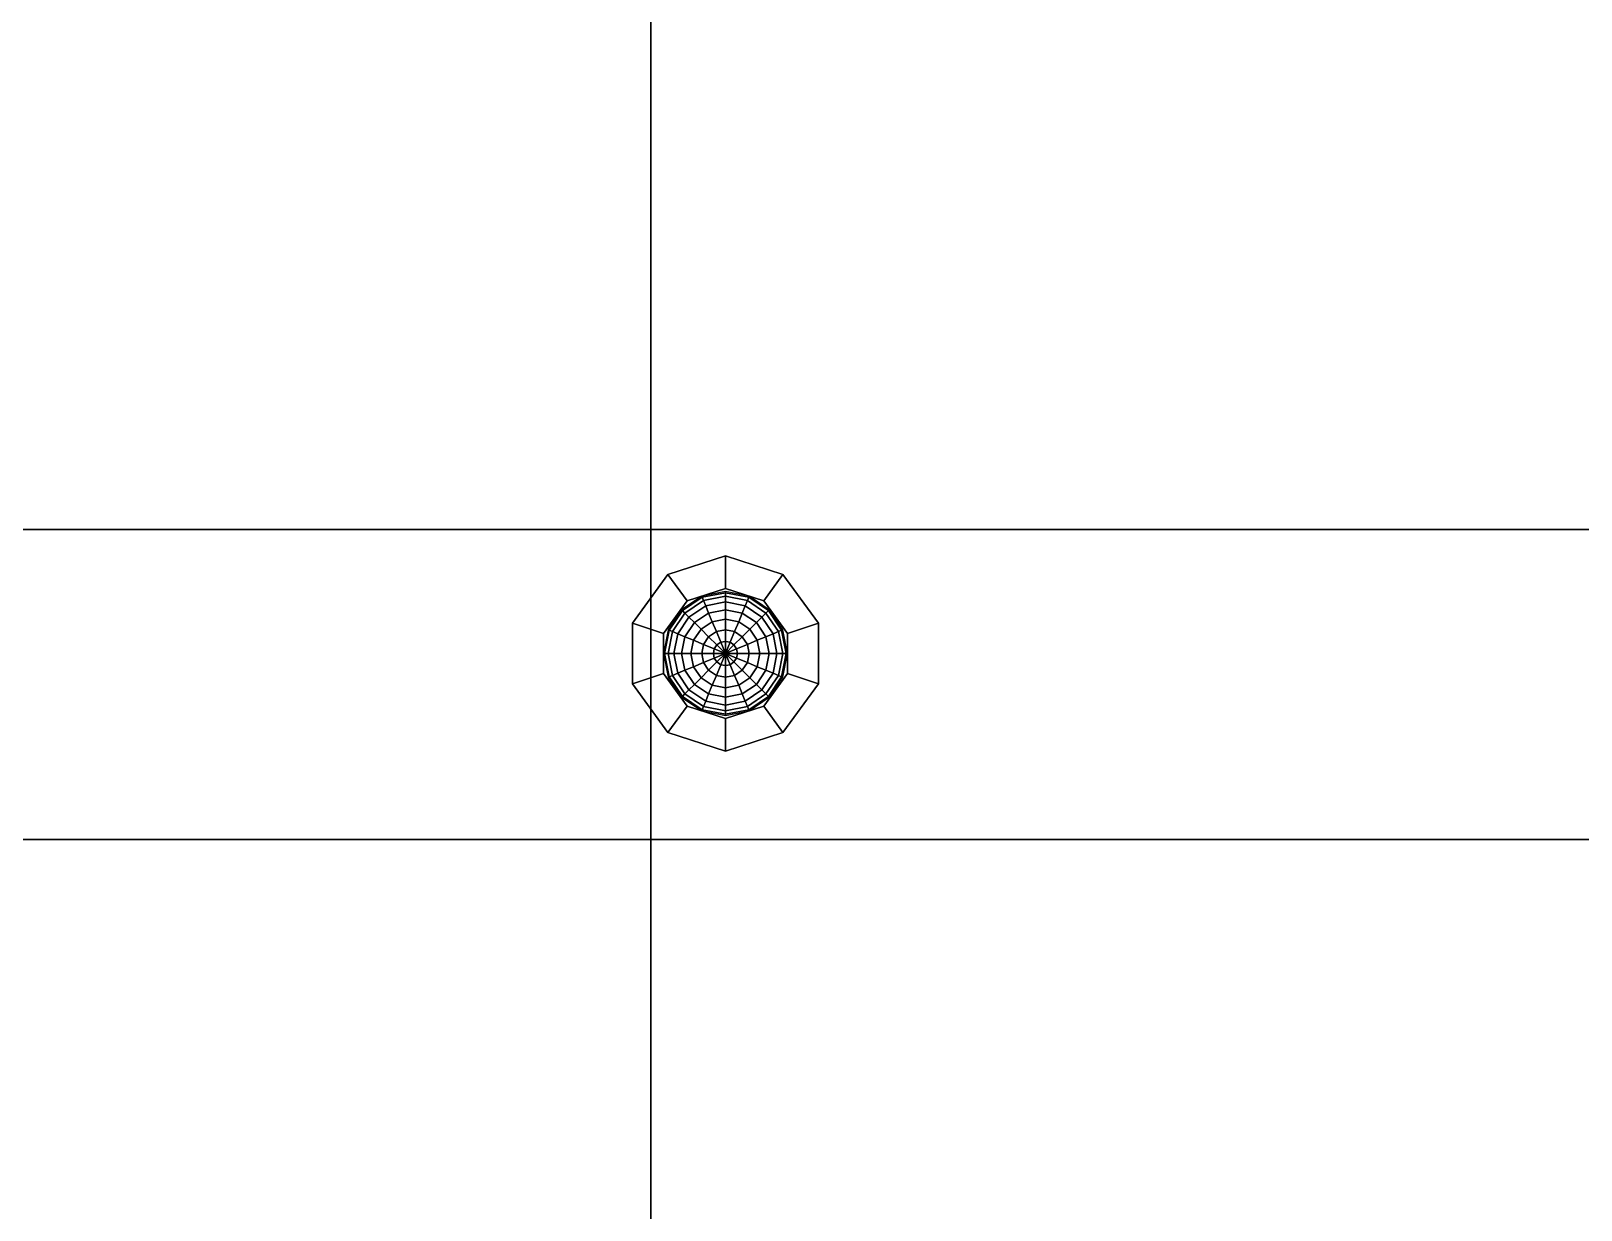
# Model space of a CAD drawing. Header units: millimetres. Extents: x -11 to 11, y -5.8 to 5.8.
# Drawn here: x -5.725 to -4.475, y -4.811 to -3.86 of the extents above; entities that cross this region are included whole.
import ezdxf

# ---------------------------------------------------------------- set-up
doc = ezdxf.new("R2010")
doc.units = ezdxf.units.MM
for name, color, linetype in [('copertura', 8, 'Continuous'), ('cromato', 251, 'Continuous'), ('lampada', 7, 'Continuous'), ('pavimento_balcone', 254, 'Continuous'), ('pavimento_pt', 7, 'Continuous'), ('rolf', 254, 'Continuous')]:
    doc.layers.add(name, color=color, linetype=linetype)

msp = doc.modelspace()

# ---------------------------------------------------------------- linework, layer by layer
at = {"layer": 'copertura'}
for points in [[(-11, -0.0125, 6.3), (-11, -4.2625, 6.3), (0, -4.2625, 6.3), (0, -0.0125, 6.3)], [(-11, -4.2625, 6.3), (-11, -5.7625, 6.3), (3.3, -5.7625, 6.3), (3.3, -4.2625, 6.3)]]:
    msp.add_3dface(points, dxfattribs=at)
at = {"layer": 'cromato'}
for points in [[(-5.165, -4.31, 2.7), (-5.165, -4.2837, 2.7), (-5.2113, -4.2987, 2.7), (-5.1959, -4.32, 2.7)], [(-5.1959, -4.32, 2.675), (-5.2113, -4.2987, 2.675), (-5.165, -4.2837, 2.675), (-5.165, -4.31, 2.675)], [(-5.2113, -4.2987, 2.7), (-5.165, -4.2837, 2.7), (-5.165, -4.2837, 2.675), (-5.2113, -4.2987, 2.675)], [(-5.165, -4.31, 5.7), (-5.165, -4.2837, 5.7), (-5.2113, -4.2987, 5.7), (-5.1959, -4.32, 5.7)], [(-5.1959, -4.32, 5.675), (-5.2113, -4.2987, 5.675), (-5.165, -4.2837, 5.675), (-5.165, -4.31, 5.675)], [(-5.2113, -4.2987, 5.7), (-5.165, -4.2837, 5.7), (-5.165, -4.2837, 5.675), (-5.2113, -4.2987, 5.675)], [(-5.1341, -4.32, 2.7), (-5.1186, -4.2987, 2.7), (-5.165, -4.2837, 2.7), (-5.165, -4.31, 2.7)], [(-5.165, -4.31, 2.675), (-5.165, -4.2837, 2.675), (-5.1186, -4.2987, 2.675), (-5.1341, -4.32, 2.675)], [(-5.165, -4.31, 2.7), (-5.165, -4.2837, 2.7), (-5.165, -4.2837, 2.675), (-5.165, -4.31, 2.675)], [(-5.165, -4.2837, 2.7), (-5.1186, -4.2987, 2.7), (-5.1186, -4.2987, 2.675), (-5.165, -4.2837, 2.675)], [(-5.165, -4.2837, 2.7), (-5.165, -4.31, 2.7), (-5.165, -4.31, 2.675), (-5.165, -4.2837, 2.675)], [(-5.1341, -4.32, 5.7), (-5.1186, -4.2987, 5.7), (-5.165, -4.2837, 5.7), (-5.165, -4.31, 5.7)], [(-5.165, -4.31, 5.675), (-5.165, -4.2837, 5.675), (-5.1186, -4.2987, 5.675), (-5.1341, -4.32, 5.675)], [(-5.165, -4.31, 5.7), (-5.165, -4.2837, 5.7), (-5.165, -4.2837, 5.675), (-5.165, -4.31, 5.675)], [(-5.165, -4.2837, 5.7), (-5.1186, -4.2987, 5.7), (-5.1186, -4.2987, 5.675), (-5.165, -4.2837, 5.675)], [(-5.165, -4.2837, 5.7), (-5.165, -4.31, 5.7), (-5.165, -4.31, 5.675), (-5.165, -4.2837, 5.675)], [(-5.1959, -4.32, 2.7), (-5.2113, -4.2987, 2.7), (-5.24, -4.3382, 2.7), (-5.215, -4.3463, 2.7)], [(-5.215, -4.3463, 2.675), (-5.24, -4.3382, 2.675), (-5.2113, -4.2987, 2.675), (-5.1959, -4.32, 2.675)], [(-5.24, -4.3382, 2.7), (-5.2113, -4.2987, 2.7), (-5.2113, -4.2987, 2.675), (-5.24, -4.3382, 2.675)], [(-5.1959, -4.32, 5.7), (-5.2113, -4.2987, 5.7), (-5.24, -4.3382, 5.7), (-5.215, -4.3463, 5.7)], [(-5.215, -4.3463, 5.675), (-5.24, -4.3382, 5.675), (-5.2113, -4.2987, 5.675), (-5.1959, -4.32, 5.675)], [(-5.24, -4.3382, 5.7), (-5.2113, -4.2987, 5.7), (-5.2113, -4.2987, 5.675), (-5.24, -4.3382, 5.675)], [(-5.1959, -4.32, 2.7), (-5.2113, -4.2987, 2.7), (-5.2113, -4.2987, 2.675), (-5.1959, -4.32, 2.675)], [(-5.2113, -4.2987, 2.7), (-5.1959, -4.32, 2.7), (-5.1959, -4.32, 2.675), (-5.2113, -4.2987, 2.675)], [(-5.1959, -4.32, 5.7), (-5.2113, -4.2987, 5.7), (-5.2113, -4.2987, 5.675), (-5.1959, -4.32, 5.675)], [(-5.2113, -4.2987, 5.7), (-5.1959, -4.32, 5.7), (-5.1959, -4.32, 5.675), (-5.2113, -4.2987, 5.675)], [(-5.1186, -4.2987, 2.7), (-5.1341, -4.32, 2.7), (-5.1341, -4.32, 2.675), (-5.1186, -4.2987, 2.675)], [(-5.115, -4.3463, 2.7), (-5.09, -4.3382, 2.7), (-5.1186, -4.2987, 2.7), (-5.1341, -4.32, 2.7)], [(-5.1341, -4.32, 2.675), (-5.1186, -4.2987, 2.675), (-5.09, -4.3382, 2.675), (-5.115, -4.3463, 2.675)], [(-5.1341, -4.32, 2.7), (-5.1186, -4.2987, 2.7), (-5.1186, -4.2987, 2.675), (-5.1341, -4.32, 2.675)], [(-5.1186, -4.2987, 5.7), (-5.1341, -4.32, 5.7), (-5.1341, -4.32, 5.675), (-5.1186, -4.2987, 5.675)], [(-5.115, -4.3463, 5.7), (-5.09, -4.3382, 5.7), (-5.1186, -4.2987, 5.7), (-5.1341, -4.32, 5.7)], [(-5.1341, -4.32, 5.675), (-5.1186, -4.2987, 5.675), (-5.09, -4.3382, 5.675), (-5.115, -4.3463, 5.675)], [(-5.1341, -4.32, 5.7), (-5.1186, -4.2987, 5.7), (-5.1186, -4.2987, 5.675), (-5.1341, -4.32, 5.675)], [(-5.1186, -4.2987, 2.7), (-5.09, -4.3382, 2.7), (-5.09, -4.3382, 2.675), (-5.1186, -4.2987, 2.675)], [(-5.1186, -4.2987, 5.7), (-5.09, -4.3382, 5.7), (-5.09, -4.3382, 5.675), (-5.1186, -4.2987, 5.675)], [(-5.165, -4.31, 2.675), (-5.1959, -4.32, 2.675), (-5.1959, -4.32, 2.7), (-5.165, -4.31, 2.7)], [(-5.165, -4.31, 5.675), (-5.1959, -4.32, 5.675), (-5.1959, -4.32, 5.7), (-5.165, -4.31, 5.7)], [(-5.1341, -4.32, 2.675), (-5.165, -4.31, 2.675), (-5.165, -4.31, 2.7), (-5.1341, -4.32, 2.7)], [(-5.1341, -4.32, 5.675), (-5.165, -4.31, 5.675), (-5.165, -4.31, 5.7), (-5.1341, -4.32, 5.7)], [(-5.1959, -4.32, 2.675), (-5.215, -4.3463, 2.675), (-5.215, -4.3463, 2.7), (-5.1959, -4.32, 2.7)], [(-5.1959, -4.32, 5.675), (-5.215, -4.3463, 5.675), (-5.215, -4.3463, 5.7), (-5.1959, -4.32, 5.7)], [(-5.115, -4.3463, 2.675), (-5.1341, -4.32, 2.675), (-5.1341, -4.32, 2.7), (-5.115, -4.3463, 2.7)], [(-5.115, -4.3463, 5.675), (-5.1341, -4.32, 5.675), (-5.1341, -4.32, 5.7), (-5.115, -4.3463, 5.7)], [(-5.215, -4.3463, 2.7), (-5.24, -4.3382, 2.7), (-5.24, -4.3382, 2.675), (-5.215, -4.3463, 2.675)], [(-5.215, -4.3788, 2.7), (-5.24, -4.3869, 2.7), (-5.24, -4.3382, 2.7), (-5.215, -4.3463, 2.7)], [(-5.215, -4.3463, 2.675), (-5.24, -4.3382, 2.675), (-5.24, -4.3869, 2.675), (-5.215, -4.3788, 2.675)], [(-5.215, -4.3463, 2.7), (-5.24, -4.3382, 2.7), (-5.24, -4.3382, 2.675), (-5.215, -4.3463, 2.675)], [(-5.24, -4.3382, 2.7), (-5.24, -4.3869, 2.7), (-5.24, -4.3869, 2.675), (-5.24, -4.3382, 2.675)], [(-5.215, -4.3463, 5.7), (-5.24, -4.3382, 5.7), (-5.24, -4.3382, 5.675), (-5.215, -4.3463, 5.675)], [(-5.215, -4.3788, 5.7), (-5.24, -4.3869, 5.7), (-5.24, -4.3382, 5.7), (-5.215, -4.3463, 5.7)], [(-5.215, -4.3463, 5.675), (-5.24, -4.3382, 5.675), (-5.24, -4.3869, 5.675), (-5.215, -4.3788, 5.675)], [(-5.215, -4.3463, 5.7), (-5.24, -4.3382, 5.7), (-5.24, -4.3382, 5.675), (-5.215, -4.3463, 5.675)], [(-5.24, -4.3382, 5.7), (-5.24, -4.3869, 5.7), (-5.24, -4.3869, 5.675), (-5.24, -4.3382, 5.675)], [(-5.215, -4.3788, 2.675), (-5.215, -4.3463, 2.675), (-5.215, -4.3463, 2.7), (-5.215, -4.3788, 2.7)], [(-5.215, -4.3788, 5.675), (-5.215, -4.3463, 5.675), (-5.215, -4.3463, 5.7), (-5.215, -4.3788, 5.7)], [(-5.115, -4.3788, 2.7), (-5.09, -4.3869, 2.7), (-5.09, -4.3382, 2.7), (-5.115, -4.3463, 2.7)], [(-5.115, -4.3463, 2.675), (-5.09, -4.3382, 2.675), (-5.09, -4.3869, 2.675), (-5.115, -4.3788, 2.675)], [(-5.115, -4.3463, 2.7), (-5.09, -4.3382, 2.7), (-5.09, -4.3382, 2.675), (-5.115, -4.3463, 2.675)], [(-5.09, -4.3382, 2.7), (-5.115, -4.3463, 2.7), (-5.115, -4.3463, 2.675), (-5.09, -4.3382, 2.675)], [(-5.115, -4.3788, 5.7), (-5.09, -4.3869, 5.7), (-5.09, -4.3382, 5.7), (-5.115, -4.3463, 5.7)], [(-5.115, -4.3463, 5.675), (-5.09, -4.3382, 5.675), (-5.09, -4.3869, 5.675), (-5.115, -4.3788, 5.675)], [(-5.115, -4.3463, 5.7), (-5.09, -4.3382, 5.7), (-5.09, -4.3382, 5.675), (-5.115, -4.3463, 5.675)], [(-5.09, -4.3382, 5.7), (-5.115, -4.3463, 5.7), (-5.115, -4.3463, 5.675), (-5.09, -4.3382, 5.675)], [(-5.115, -4.3788, 2.675), (-5.115, -4.3463, 2.675), (-5.115, -4.3463, 2.7), (-5.115, -4.3788, 2.7)], [(-5.115, -4.3788, 5.675), (-5.115, -4.3463, 5.675), (-5.115, -4.3463, 5.7), (-5.115, -4.3788, 5.7)], [(-5.09, -4.3382, 2.7), (-5.09, -4.3869, 2.7), (-5.09, -4.3869, 2.675), (-5.09, -4.3382, 2.675)], [(-5.09, -4.3382, 5.7), (-5.09, -4.3869, 5.7), (-5.09, -4.3869, 5.675), (-5.09, -4.3382, 5.675)], [(-5.24, -4.3869, 2.7), (-5.215, -4.3788, 2.7), (-5.215, -4.3788, 2.675), (-5.24, -4.3869, 2.675)], [(-5.1959, -4.4051, 2.7), (-5.2113, -4.4263, 2.7), (-5.24, -4.3869, 2.7), (-5.215, -4.3788, 2.7)], [(-5.215, -4.3788, 2.675), (-5.24, -4.3869, 2.675), (-5.2113, -4.4263, 2.675), (-5.1959, -4.4051, 2.675)], [(-5.215, -4.3788, 2.7), (-5.24, -4.3869, 2.7), (-5.24, -4.3869, 2.675), (-5.215, -4.3788, 2.675)], [(-5.24, -4.3869, 5.7), (-5.215, -4.3788, 5.7), (-5.215, -4.3788, 5.675), (-5.24, -4.3869, 5.675)], [(-5.1959, -4.4051, 5.7), (-5.2113, -4.4263, 5.7), (-5.24, -4.3869, 5.7), (-5.215, -4.3788, 5.7)], [(-5.215, -4.3788, 5.675), (-5.24, -4.3869, 5.675), (-5.2113, -4.4263, 5.675), (-5.1959, -4.4051, 5.675)], [(-5.215, -4.3788, 5.7), (-5.24, -4.3869, 5.7), (-5.24, -4.3869, 5.675), (-5.215, -4.3788, 5.675)], [(-5.24, -4.3869, 2.7), (-5.2113, -4.4263, 2.7), (-5.2113, -4.4263, 2.675), (-5.24, -4.3869, 2.675)], [(-5.24, -4.3869, 5.7), (-5.2113, -4.4263, 5.7), (-5.2113, -4.4263, 5.675), (-5.24, -4.3869, 5.675)], [(-5.1959, -4.4051, 2.675), (-5.215, -4.3788, 2.675), (-5.215, -4.3788, 2.7), (-5.1959, -4.4051, 2.7)], [(-5.1959, -4.4051, 5.675), (-5.215, -4.3788, 5.675), (-5.215, -4.3788, 5.7), (-5.1959, -4.4051, 5.7)], [(-5.115, -4.3788, 2.7), (-5.09, -4.3869, 2.7), (-5.1186, -4.4263, 2.7), (-5.1341, -4.4051, 2.7)], [(-5.1341, -4.4051, 2.675), (-5.1186, -4.4263, 2.675), (-5.09, -4.3869, 2.675), (-5.115, -4.3788, 2.675)], [(-5.115, -4.3788, 2.675), (-5.1341, -4.4051, 2.675), (-5.1341, -4.4051, 2.7), (-5.115, -4.3788, 2.7)], [(-5.115, -4.3788, 5.7), (-5.09, -4.3869, 5.7), (-5.1186, -4.4263, 5.7), (-5.1341, -4.4051, 5.7)], [(-5.1341, -4.4051, 5.675), (-5.1186, -4.4263, 5.675), (-5.09, -4.3869, 5.675), (-5.115, -4.3788, 5.675)], [(-5.115, -4.3788, 5.675), (-5.1341, -4.4051, 5.675), (-5.1341, -4.4051, 5.7), (-5.115, -4.3788, 5.7)], [(-5.1186, -4.4263, 2.7), (-5.09, -4.3869, 2.7), (-5.09, -4.3869, 2.675), (-5.1186, -4.4263, 2.675)], [(-5.1186, -4.4263, 5.7), (-5.09, -4.3869, 5.7), (-5.09, -4.3869, 5.675), (-5.1186, -4.4263, 5.675)], [(-5.09, -4.3869, 2.7), (-5.115, -4.3788, 2.7), (-5.115, -4.3788, 2.675), (-5.09, -4.3869, 2.675)], [(-5.09, -4.3869, 2.7), (-5.115, -4.3788, 2.7), (-5.115, -4.3788, 2.675), (-5.09, -4.3869, 2.675)], [(-5.09, -4.3869, 5.7), (-5.115, -4.3788, 5.7), (-5.115, -4.3788, 5.675), (-5.09, -4.3869, 5.675)], [(-5.09, -4.3869, 5.7), (-5.115, -4.3788, 5.7), (-5.115, -4.3788, 5.675), (-5.09, -4.3869, 5.675)], [(-5.2113, -4.4263, 2.7), (-5.1959, -4.4051, 2.7), (-5.1959, -4.4051, 2.675), (-5.2113, -4.4263, 2.675)], [(-5.165, -4.4151, 2.7), (-5.165, -4.4414, 2.7), (-5.2113, -4.4263, 2.7), (-5.1959, -4.4051, 2.7)], [(-5.1959, -4.4051, 2.675), (-5.2113, -4.4263, 2.675), (-5.165, -4.4414, 2.675), (-5.165, -4.4151, 2.675)], [(-5.1959, -4.4051, 2.7), (-5.2113, -4.4263, 2.7), (-5.2113, -4.4263, 2.675), (-5.1959, -4.4051, 2.675)], [(-5.2113, -4.4263, 5.7), (-5.1959, -4.4051, 5.7), (-5.1959, -4.4051, 5.675), (-5.2113, -4.4263, 5.675)], [(-5.165, -4.4151, 5.7), (-5.165, -4.4414, 5.7), (-5.2113, -4.4263, 5.7), (-5.1959, -4.4051, 5.7)], [(-5.1959, -4.4051, 5.675), (-5.2113, -4.4263, 5.675), (-5.165, -4.4414, 5.675), (-5.165, -4.4151, 5.675)], [(-5.1959, -4.4051, 5.7), (-5.2113, -4.4263, 5.7), (-5.2113, -4.4263, 5.675), (-5.1959, -4.4051, 5.675)], [(-5.165, -4.4151, 2.675), (-5.1959, -4.4051, 2.675), (-5.1959, -4.4051, 2.7), (-5.165, -4.4151, 2.7)], [(-5.165, -4.4151, 5.675), (-5.1959, -4.4051, 5.675), (-5.1959, -4.4051, 5.7), (-5.165, -4.4151, 5.7)], [(-5.1341, -4.4051, 2.7), (-5.1186, -4.4263, 2.7), (-5.165, -4.4414, 2.7), (-5.165, -4.4151, 2.7)], [(-5.165, -4.4151, 2.675), (-5.165, -4.4414, 2.675), (-5.1186, -4.4263, 2.675), (-5.1341, -4.4051, 2.675)], [(-5.1341, -4.4051, 2.675), (-5.165, -4.4151, 2.675), (-5.165, -4.4151, 2.7), (-5.1341, -4.4051, 2.7)], [(-5.1341, -4.4051, 5.7), (-5.1186, -4.4263, 5.7), (-5.165, -4.4414, 5.7), (-5.165, -4.4151, 5.7)], [(-5.165, -4.4151, 5.675), (-5.165, -4.4414, 5.675), (-5.1186, -4.4263, 5.675), (-5.1341, -4.4051, 5.675)], [(-5.1341, -4.4051, 5.675), (-5.165, -4.4151, 5.675), (-5.165, -4.4151, 5.7), (-5.1341, -4.4051, 5.7)], [(-5.1186, -4.4263, 2.7), (-5.1341, -4.4051, 2.7), (-5.1341, -4.4051, 2.675), (-5.1186, -4.4263, 2.675)], [(-5.1341, -4.4051, 2.7), (-5.1186, -4.4263, 2.7), (-5.1186, -4.4263, 2.675), (-5.1341, -4.4051, 2.675)], [(-5.1186, -4.4263, 5.7), (-5.1341, -4.4051, 5.7), (-5.1341, -4.4051, 5.675), (-5.1186, -4.4263, 5.675)], [(-5.1341, -4.4051, 5.7), (-5.1186, -4.4263, 5.7), (-5.1186, -4.4263, 5.675), (-5.1341, -4.4051, 5.675)], [(-5.165, -4.4414, 2.7), (-5.165, -4.4151, 2.7), (-5.165, -4.4151, 2.675), (-5.165, -4.4414, 2.675)], [(-5.165, -4.4151, 2.7), (-5.165, -4.4414, 2.7), (-5.165, -4.4414, 2.675), (-5.165, -4.4151, 2.675)], [(-5.165, -4.4414, 5.7), (-5.165, -4.4151, 5.7), (-5.165, -4.4151, 5.675), (-5.165, -4.4414, 5.675)], [(-5.165, -4.4151, 5.7), (-5.165, -4.4414, 5.7), (-5.165, -4.4414, 5.675), (-5.165, -4.4151, 5.675)], [(-5.2113, -4.4263, 2.7), (-5.165, -4.4414, 2.7), (-5.165, -4.4414, 2.675), (-5.2113, -4.4263, 2.675)], [(-5.2113, -4.4263, 5.7), (-5.165, -4.4414, 5.7), (-5.165, -4.4414, 5.675), (-5.2113, -4.4263, 5.675)], [(-5.165, -4.4414, 2.7), (-5.1186, -4.4263, 2.7), (-5.1186, -4.4263, 2.675), (-5.165, -4.4414, 2.675)], [(-5.165, -4.4414, 5.7), (-5.1186, -4.4263, 5.7), (-5.1186, -4.4263, 5.675), (-5.165, -4.4414, 5.675)]]:
    msp.add_3dface(points, dxfattribs=at)
at = {"layer": 'lampada'}
for points in [[(-5.1997, -4.3279, 2.6652), (-5.1837, -4.3172, 2.6652), (-5.1841, -4.3164, 2.675), (-5.2003, -4.3272, 2.675)], [(-5.1997, -4.3279, 5.6652), (-5.1837, -4.3172, 5.6652), (-5.1841, -4.3164, 5.675), (-5.2003, -4.3272, 5.675)], [(-5.1976, -4.3299, 2.6559), (-5.1827, -4.3199, 2.6559), (-5.1837, -4.3172, 2.6652), (-5.1997, -4.3279, 2.6652)], [(-5.1976, -4.3299, 5.6559), (-5.1827, -4.3199, 5.6559), (-5.1837, -4.3172, 5.6652), (-5.1997, -4.3279, 5.6652)], [(-5.1944, -4.3332, 2.6472), (-5.1809, -4.3241, 2.6472), (-5.1827, -4.3199, 2.6559), (-5.1976, -4.3299, 2.6559)], [(-5.1944, -4.3332, 5.6472), (-5.1809, -4.3241, 5.6472), (-5.1827, -4.3199, 5.6559), (-5.1976, -4.3299, 5.6559)], [(-5.19, -4.3375, 2.6396), (-5.1785, -4.3299, 2.6396), (-5.1809, -4.3241, 2.6472), (-5.1944, -4.3332, 2.6472)], [(-5.19, -4.3375, 5.6396), (-5.1785, -4.3299, 5.6396), (-5.1809, -4.3241, 5.6472), (-5.1944, -4.3332, 5.6472)], [(-5.1837, -4.3172, 2.6652), (-5.165, -4.3135, 2.6652), (-5.165, -4.3125, 2.675), (-5.1841, -4.3164, 2.675)], [(-5.1837, -4.3172, 5.6652), (-5.165, -4.3135, 5.6652), (-5.165, -4.3125, 5.675), (-5.1841, -4.3164, 5.675)], [(-5.1827, -4.3199, 2.6559), (-5.165, -4.3164, 2.6559), (-5.165, -4.3135, 2.6652), (-5.1837, -4.3172, 2.6652)], [(-5.1827, -4.3199, 5.6559), (-5.165, -4.3164, 5.6559), (-5.165, -4.3135, 5.6652), (-5.1837, -4.3172, 5.6652)], [(-5.1809, -4.3241, 2.6472), (-5.165, -4.321, 2.6472), (-5.165, -4.3164, 2.6559), (-5.1827, -4.3199, 2.6559)], [(-5.1809, -4.3241, 5.6472), (-5.165, -4.321, 5.6472), (-5.165, -4.3164, 5.6559), (-5.1827, -4.3199, 5.6559)], [(-5.1785, -4.3299, 2.6396), (-5.165, -4.3272, 2.6396), (-5.165, -4.321, 2.6472), (-5.1809, -4.3241, 2.6472)], [(-5.1785, -4.3299, 5.6396), (-5.165, -4.3272, 5.6396), (-5.165, -4.321, 5.6472), (-5.1809, -4.3241, 5.6472)], [(-5.165, -4.3135, 2.6652), (-5.1462, -4.3172, 2.6652), (-5.1458, -4.3164, 2.675), (-5.165, -4.3125, 2.675)], [(-5.165, -4.3135, 5.6652), (-5.1462, -4.3172, 5.6652), (-5.1458, -4.3164, 5.675), (-5.165, -4.3125, 5.675)], [(-5.165, -4.3164, 2.6559), (-5.1473, -4.3199, 2.6559), (-5.1462, -4.3172, 2.6652), (-5.165, -4.3135, 2.6652)], [(-5.165, -4.3164, 5.6559), (-5.1473, -4.3199, 5.6559), (-5.1462, -4.3172, 5.6652), (-5.165, -4.3135, 5.6652)], [(-5.165, -4.321, 2.6472), (-5.1491, -4.3241, 2.6472), (-5.1473, -4.3199, 2.6559), (-5.165, -4.3164, 2.6559)], [(-5.165, -4.321, 5.6472), (-5.1491, -4.3241, 5.6472), (-5.1473, -4.3199, 5.6559), (-5.165, -4.3164, 5.6559)], [(-5.165, -4.3272, 2.6396), (-5.1514, -4.3299, 2.6396), (-5.1491, -4.3241, 2.6472), (-5.165, -4.321, 2.6472)], [(-5.165, -4.3272, 5.6396), (-5.1514, -4.3299, 5.6396), (-5.1491, -4.3241, 5.6472), (-5.165, -4.321, 5.6472)], [(-5.1514, -4.3299, 2.6396), (-5.14, -4.3375, 2.6396), (-5.1356, -4.3332, 2.6472), (-5.1491, -4.3241, 2.6472)], [(-5.1514, -4.3299, 5.6396), (-5.14, -4.3375, 5.6396), (-5.1356, -4.3332, 5.6472), (-5.1491, -4.3241, 5.6472)], [(-5.1491, -4.3241, 2.6472), (-5.1356, -4.3332, 2.6472), (-5.1323, -4.3299, 2.6559), (-5.1473, -4.3199, 2.6559)], [(-5.1491, -4.3241, 5.6472), (-5.1356, -4.3332, 5.6472), (-5.1323, -4.3299, 5.6559), (-5.1473, -4.3199, 5.6559)], [(-5.1473, -4.3199, 2.6559), (-5.1323, -4.3299, 2.6559), (-5.1303, -4.3279, 2.6652), (-5.1462, -4.3172, 2.6652)], [(-5.1473, -4.3199, 5.6559), (-5.1323, -4.3299, 5.6559), (-5.1303, -4.3279, 5.6652), (-5.1462, -4.3172, 5.6652)], [(-5.1462, -4.3172, 2.6652), (-5.1303, -4.3279, 2.6652), (-5.1296, -4.3272, 2.675), (-5.1458, -4.3164, 2.675)], [(-5.1462, -4.3172, 5.6652), (-5.1303, -4.3279, 5.6652), (-5.1296, -4.3272, 5.675), (-5.1458, -4.3164, 5.675)], [(-5.2103, -4.3438, 2.6652), (-5.1997, -4.3279, 2.6652), (-5.2003, -4.3272, 2.675), (-5.2112, -4.3434, 2.675)], [(-5.2103, -4.3438, 5.6652), (-5.1997, -4.3279, 5.6652), (-5.2003, -4.3272, 5.675), (-5.2112, -4.3434, 5.675)], [(-5.2077, -4.3449, 2.6559), (-5.1976, -4.3299, 2.6559), (-5.1997, -4.3279, 2.6652), (-5.2103, -4.3438, 2.6652)], [(-5.2077, -4.3449, 5.6559), (-5.1976, -4.3299, 5.6559), (-5.1997, -4.3279, 5.6652), (-5.2103, -4.3438, 5.6652)], [(-5.2034, -4.3466, 2.6472), (-5.1944, -4.3332, 2.6472), (-5.1976, -4.3299, 2.6559), (-5.2077, -4.3449, 2.6559)], [(-5.2034, -4.3466, 5.6472), (-5.1944, -4.3332, 5.6472), (-5.1976, -4.3299, 5.6559), (-5.2077, -4.3449, 5.6559)], [(-5.1976, -4.349, 2.6396), (-5.19, -4.3375, 2.6396), (-5.1944, -4.3332, 2.6472), (-5.2034, -4.3466, 2.6472)], [(-5.1976, -4.349, 5.6396), (-5.19, -4.3375, 5.6396), (-5.1944, -4.3332, 5.6472), (-5.2034, -4.3466, 5.6472)], [(-5.1846, -4.3429, 2.6334), (-5.1756, -4.3369, 2.6334), (-5.1785, -4.3299, 2.6396), (-5.19, -4.3375, 2.6396)], [(-5.1846, -4.3429, 5.6334), (-5.1756, -4.3369, 5.6334), (-5.1785, -4.3299, 5.6396), (-5.19, -4.3375, 5.6396)], [(-5.1785, -4.349, 2.6288), (-5.1723, -4.3449, 2.6288), (-5.1756, -4.3369, 2.6334), (-5.1846, -4.3429, 2.6334)], [(-5.1785, -4.349, 5.6288), (-5.1723, -4.3449, 5.6288), (-5.1756, -4.3369, 5.6334), (-5.1846, -4.3429, 5.6334)], [(-5.1756, -4.3369, 2.6334), (-5.165, -4.3348, 2.6334), (-5.165, -4.3272, 2.6396), (-5.1785, -4.3299, 2.6396)], [(-5.1756, -4.3369, 5.6334), (-5.165, -4.3348, 5.6334), (-5.165, -4.3272, 5.6396), (-5.1785, -4.3299, 5.6396)], [(-5.1723, -4.3449, 2.6288), (-5.165, -4.3434, 2.6288), (-5.165, -4.3348, 2.6334), (-5.1756, -4.3369, 2.6334)], [(-5.1723, -4.3449, 5.6288), (-5.165, -4.3434, 5.6288), (-5.165, -4.3348, 5.6334), (-5.1756, -4.3369, 5.6334)], [(-5.165, -4.3348, 2.6334), (-5.1543, -4.3369, 2.6334), (-5.1514, -4.3299, 2.6396), (-5.165, -4.3272, 2.6396)], [(-5.165, -4.3348, 5.6334), (-5.1543, -4.3369, 5.6334), (-5.1514, -4.3299, 5.6396), (-5.165, -4.3272, 5.6396)], [(-5.165, -4.3434, 2.6288), (-5.1577, -4.3449, 2.6288), (-5.1543, -4.3369, 2.6334), (-5.165, -4.3348, 2.6334)], [(-5.165, -4.3434, 5.6288), (-5.1577, -4.3449, 5.6288), (-5.1543, -4.3369, 5.6334), (-5.165, -4.3348, 5.6334)], [(-5.1577, -4.3449, 2.6288), (-5.1514, -4.349, 2.6288), (-5.1453, -4.3429, 2.6334), (-5.1543, -4.3369, 2.6334)], [(-5.1577, -4.3449, 5.6288), (-5.1514, -4.349, 5.6288), (-5.1453, -4.3429, 5.6334), (-5.1543, -4.3369, 5.6334)], [(-5.1543, -4.3369, 2.6334), (-5.1453, -4.3429, 2.6334), (-5.14, -4.3375, 2.6396), (-5.1514, -4.3299, 2.6396)], [(-5.1543, -4.3369, 5.6334), (-5.1453, -4.3429, 5.6334), (-5.14, -4.3375, 5.6396), (-5.1514, -4.3299, 5.6396)], [(-5.14, -4.3375, 2.6396), (-5.1323, -4.349, 2.6396), (-5.1266, -4.3466, 2.6472), (-5.1356, -4.3332, 2.6472)], [(-5.14, -4.3375, 5.6396), (-5.1323, -4.349, 5.6396), (-5.1266, -4.3466, 5.6472), (-5.1356, -4.3332, 5.6472)], [(-5.1356, -4.3332, 2.6472), (-5.1266, -4.3466, 2.6472), (-5.1223, -4.3449, 2.6559), (-5.1323, -4.3299, 2.6559)], [(-5.1356, -4.3332, 5.6472), (-5.1266, -4.3466, 5.6472), (-5.1223, -4.3449, 5.6559), (-5.1323, -4.3299, 5.6559)], [(-5.1323, -4.3299, 2.6559), (-5.1223, -4.3449, 2.6559), (-5.1197, -4.3438, 2.6652), (-5.1303, -4.3279, 2.6652)], [(-5.1323, -4.3299, 5.6559), (-5.1223, -4.3449, 5.6559), (-5.1197, -4.3438, 5.6652), (-5.1303, -4.3279, 5.6652)], [(-5.1303, -4.3279, 2.6652), (-5.1197, -4.3438, 2.6652), (-5.1188, -4.3434, 2.675), (-5.1296, -4.3272, 2.675)], [(-5.1303, -4.3279, 5.6652), (-5.1197, -4.3438, 5.6652), (-5.1188, -4.3434, 5.675), (-5.1296, -4.3272, 5.675)], [(-5.214, -4.3625, 2.6652), (-5.2103, -4.3438, 2.6652), (-5.2112, -4.3434, 2.675), (-5.215, -4.3625, 2.675)], [(-5.214, -4.3625, 5.6652), (-5.2103, -4.3438, 5.6652), (-5.2112, -4.3434, 5.675), (-5.215, -4.3625, 5.675)], [(-5.2112, -4.3625, 2.6559), (-5.2077, -4.3449, 2.6559), (-5.2103, -4.3438, 2.6652), (-5.214, -4.3625, 2.6652)], [(-5.2112, -4.3625, 5.6559), (-5.2077, -4.3449, 5.6559), (-5.2103, -4.3438, 5.6652), (-5.214, -4.3625, 5.6652)], [(-5.2066, -4.3625, 2.6472), (-5.2034, -4.3466, 2.6472), (-5.2077, -4.3449, 2.6559), (-5.2112, -4.3625, 2.6559)], [(-5.2066, -4.3625, 5.6472), (-5.2034, -4.3466, 5.6472), (-5.2077, -4.3449, 5.6559), (-5.2112, -4.3625, 5.6559)], [(-5.2003, -4.3625, 2.6396), (-5.1976, -4.349, 2.6396), (-5.2034, -4.3466, 2.6472), (-5.2066, -4.3625, 2.6472)], [(-5.2003, -4.3625, 5.6396), (-5.1976, -4.349, 5.6396), (-5.2034, -4.3466, 5.6472), (-5.2066, -4.3625, 5.6472)], [(-5.1928, -4.3625, 2.6334), (-5.1906, -4.3519, 2.6334), (-5.1976, -4.349, 2.6396), (-5.2003, -4.3625, 2.6396)], [(-5.1928, -4.3625, 5.6334), (-5.1906, -4.3519, 5.6334), (-5.1976, -4.349, 5.6396), (-5.2003, -4.3625, 5.6396)], [(-5.1906, -4.3519, 2.6334), (-5.1846, -4.3429, 2.6334), (-5.19, -4.3375, 2.6396), (-5.1976, -4.349, 2.6396)], [(-5.1906, -4.3519, 5.6334), (-5.1846, -4.3429, 5.6334), (-5.19, -4.3375, 5.6396), (-5.1976, -4.349, 5.6396)], [(-5.1827, -4.3552, 2.6288), (-5.1785, -4.349, 2.6288), (-5.1846, -4.3429, 2.6334), (-5.1906, -4.3519, 2.6334)], [(-5.1827, -4.3552, 5.6288), (-5.1785, -4.349, 5.6288), (-5.1846, -4.3429, 5.6334), (-5.1906, -4.3519, 5.6334)], [(-5.174, -4.3588, 2.626), (-5.1719, -4.3557, 2.626), (-5.1785, -4.349, 2.6288), (-5.1827, -4.3552, 2.6288)], [(-5.174, -4.3588, 5.626), (-5.1719, -4.3557, 5.626), (-5.1785, -4.349, 5.6288), (-5.1827, -4.3552, 5.6288)], [(-5.1719, -4.3557, 2.626), (-5.1687, -4.3535, 2.626), (-5.1723, -4.3449, 2.6288), (-5.1785, -4.349, 2.6288)], [(-5.1719, -4.3557, 5.626), (-5.1687, -4.3535, 5.626), (-5.1723, -4.3449, 5.6288), (-5.1785, -4.349, 5.6288)], [(-5.1687, -4.3535, 2.626), (-5.165, -4.3528, 2.626), (-5.165, -4.3434, 2.6288), (-5.1723, -4.3449, 2.6288)], [(-5.1687, -4.3535, 5.626), (-5.165, -4.3528, 5.626), (-5.165, -4.3434, 5.6288), (-5.1723, -4.3449, 5.6288)], [(-5.165, -4.3528, 2.626), (-5.1612, -4.3535, 2.626), (-5.1577, -4.3449, 2.6288), (-5.165, -4.3434, 2.6288)], [(-5.165, -4.3528, 5.626), (-5.1612, -4.3535, 5.626), (-5.1577, -4.3449, 5.6288), (-5.165, -4.3434, 5.6288)], [(-5.1612, -4.3535, 2.626), (-5.1581, -4.3557, 2.626), (-5.1514, -4.349, 2.6288), (-5.1577, -4.3449, 2.6288)], [(-5.1612, -4.3535, 5.626), (-5.1581, -4.3557, 5.626), (-5.1514, -4.349, 5.6288), (-5.1577, -4.3449, 5.6288)], [(-5.1581, -4.3557, 2.626), (-5.156, -4.3588, 2.626), (-5.1473, -4.3552, 2.6288), (-5.1514, -4.349, 2.6288)], [(-5.1581, -4.3557, 5.626), (-5.156, -4.3588, 5.626), (-5.1473, -4.3552, 5.6288), (-5.1514, -4.349, 5.6288)], [(-5.1514, -4.349, 2.6288), (-5.1473, -4.3552, 2.6288), (-5.1393, -4.3519, 2.6334), (-5.1453, -4.3429, 2.6334)], [(-5.1514, -4.349, 5.6288), (-5.1473, -4.3552, 5.6288), (-5.1393, -4.3519, 5.6334), (-5.1453, -4.3429, 5.6334)], [(-5.1453, -4.3429, 2.6334), (-5.1393, -4.3519, 2.6334), (-5.1323, -4.349, 2.6396), (-5.14, -4.3375, 2.6396)], [(-5.1453, -4.3429, 5.6334), (-5.1393, -4.3519, 5.6334), (-5.1323, -4.349, 5.6396), (-5.14, -4.3375, 5.6396)], [(-5.1393, -4.3519, 2.6334), (-5.1372, -4.3625, 2.6334), (-5.1296, -4.3625, 2.6396), (-5.1323, -4.349, 2.6396)], [(-5.1393, -4.3519, 5.6334), (-5.1372, -4.3625, 5.6334), (-5.1296, -4.3625, 5.6396), (-5.1323, -4.349, 5.6396)], [(-5.1323, -4.349, 2.6396), (-5.1296, -4.3625, 2.6396), (-5.1234, -4.3625, 2.6472), (-5.1266, -4.3466, 2.6472)], [(-5.1323, -4.349, 5.6396), (-5.1296, -4.3625, 5.6396), (-5.1234, -4.3625, 5.6472), (-5.1266, -4.3466, 5.6472)], [(-5.1266, -4.3466, 2.6472), (-5.1234, -4.3625, 2.6472), (-5.1188, -4.3625, 2.6559), (-5.1223, -4.3449, 2.6559)], [(-5.1266, -4.3466, 5.6472), (-5.1234, -4.3625, 5.6472), (-5.1188, -4.3625, 5.6559), (-5.1223, -4.3449, 5.6559)], [(-5.1223, -4.3449, 2.6559), (-5.1188, -4.3625, 2.6559), (-5.1159, -4.3625, 2.6652), (-5.1197, -4.3438, 2.6652)], [(-5.1223, -4.3449, 5.6559), (-5.1188, -4.3625, 5.6559), (-5.1159, -4.3625, 5.6652), (-5.1197, -4.3438, 5.6652)], [(-5.1197, -4.3438, 2.6652), (-5.1159, -4.3625, 2.6652), (-5.115, -4.3625, 2.675), (-5.1188, -4.3434, 2.675)], [(-5.1197, -4.3438, 5.6652), (-5.1159, -4.3625, 5.6652), (-5.115, -4.3625, 5.675), (-5.1188, -4.3434, 5.675)], [(-5.1841, -4.3625, 2.6288), (-5.1827, -4.3552, 2.6288), (-5.1906, -4.3519, 2.6334), (-5.1928, -4.3625, 2.6334)], [(-5.1841, -4.3625, 5.6288), (-5.1827, -4.3552, 5.6288), (-5.1906, -4.3519, 5.6334), (-5.1928, -4.3625, 5.6334)], [(-5.1747, -4.3625, 2.626), (-5.174, -4.3588, 2.626), (-5.1827, -4.3552, 2.6288), (-5.1841, -4.3625, 2.6288)], [(-5.1747, -4.3625, 5.626), (-5.174, -4.3588, 5.626), (-5.1827, -4.3552, 5.6288), (-5.1841, -4.3625, 5.6288)], [(-5.165, -4.3625, 2.625), (-5.165, -4.3625, 2.625), (-5.174, -4.3588, 2.626), (-5.1747, -4.3625, 2.626)], [(-5.165, -4.3625, 5.625), (-5.165, -4.3625, 5.625), (-5.174, -4.3588, 5.626), (-5.1747, -4.3625, 5.626)], [(-5.165, -4.3625, 2.625), (-5.165, -4.3625, 2.625), (-5.1719, -4.3557, 2.626), (-5.174, -4.3588, 2.626)], [(-5.165, -4.3625, 5.625), (-5.165, -4.3625, 5.625), (-5.1719, -4.3557, 5.626), (-5.174, -4.3588, 5.626)], [(-5.165, -4.3625, 2.625), (-5.165, -4.3625, 2.625), (-5.1687, -4.3535, 2.626), (-5.1719, -4.3557, 2.626)], [(-5.165, -4.3625, 5.625), (-5.165, -4.3625, 5.625), (-5.1687, -4.3535, 5.626), (-5.1719, -4.3557, 5.626)], [(-5.165, -4.3625, 2.625), (-5.165, -4.3625, 2.625), (-5.165, -4.3528, 2.626), (-5.1687, -4.3535, 2.626)], [(-5.165, -4.3625, 5.625), (-5.165, -4.3625, 5.625), (-5.165, -4.3528, 5.626), (-5.1687, -4.3535, 5.626)], [(-5.165, -4.3625, 2.625), (-5.165, -4.3625, 2.625), (-5.1612, -4.3535, 2.626), (-5.165, -4.3528, 2.626)], [(-5.165, -4.3625, 5.625), (-5.165, -4.3625, 5.625), (-5.1612, -4.3535, 5.626), (-5.165, -4.3528, 5.626)], [(-5.165, -4.3625, 2.625), (-5.165, -4.3625, 2.625), (-5.1581, -4.3557, 2.626), (-5.1612, -4.3535, 2.626)], [(-5.165, -4.3625, 5.625), (-5.165, -4.3625, 5.625), (-5.1581, -4.3557, 5.626), (-5.1612, -4.3535, 5.626)], [(-5.165, -4.3625, 2.625), (-5.165, -4.3625, 2.625), (-5.156, -4.3588, 2.626), (-5.1581, -4.3557, 2.626)], [(-5.165, -4.3625, 5.625), (-5.165, -4.3625, 5.625), (-5.156, -4.3588, 5.626), (-5.1581, -4.3557, 5.626)], [(-5.165, -4.3625, 2.625), (-5.165, -4.3625, 2.625), (-5.1552, -4.3625, 2.626), (-5.156, -4.3588, 2.626)], [(-5.165, -4.3625, 5.625), (-5.165, -4.3625, 5.625), (-5.1552, -4.3625, 5.626), (-5.156, -4.3588, 5.626)], [(-5.156, -4.3588, 2.626), (-5.1552, -4.3625, 2.626), (-5.1458, -4.3625, 2.6288), (-5.1473, -4.3552, 2.6288)], [(-5.156, -4.3588, 5.626), (-5.1552, -4.3625, 5.626), (-5.1458, -4.3625, 5.6288), (-5.1473, -4.3552, 5.6288)], [(-5.1473, -4.3552, 2.6288), (-5.1458, -4.3625, 2.6288), (-5.1372, -4.3625, 2.6334), (-5.1393, -4.3519, 2.6334)], [(-5.1473, -4.3552, 5.6288), (-5.1458, -4.3625, 5.6288), (-5.1372, -4.3625, 5.6334), (-5.1393, -4.3519, 5.6334)], [(-5.2103, -4.3813, 2.6652), (-5.214, -4.3625, 2.6652), (-5.215, -4.3625, 2.675), (-5.2112, -4.3817, 2.675)], [(-5.2103, -4.3813, 5.6652), (-5.214, -4.3625, 5.6652), (-5.215, -4.3625, 5.675), (-5.2112, -4.3817, 5.675)], [(-5.2077, -4.3802, 2.6559), (-5.2112, -4.3625, 2.6559), (-5.214, -4.3625, 2.6652), (-5.2103, -4.3813, 2.6652)], [(-5.2077, -4.3802, 5.6559), (-5.2112, -4.3625, 5.6559), (-5.214, -4.3625, 5.6652), (-5.2103, -4.3813, 5.6652)], [(-5.2034, -4.3785, 2.6472), (-5.2066, -4.3625, 2.6472), (-5.2112, -4.3625, 2.6559), (-5.2077, -4.3802, 2.6559)], [(-5.2034, -4.3785, 5.6472), (-5.2066, -4.3625, 5.6472), (-5.2112, -4.3625, 5.6559), (-5.2077, -4.3802, 5.6559)], [(-5.1976, -4.3761, 2.6396), (-5.2003, -4.3625, 2.6396), (-5.2066, -4.3625, 2.6472), (-5.2034, -4.3785, 2.6472)], [(-5.1976, -4.3761, 5.6396), (-5.2003, -4.3625, 5.6396), (-5.2066, -4.3625, 5.6472), (-5.2034, -4.3785, 5.6472)], [(-5.1906, -4.3732, 2.6334), (-5.1928, -4.3625, 2.6334), (-5.2003, -4.3625, 2.6396), (-5.1976, -4.3761, 2.6396)], [(-5.1906, -4.3732, 5.6334), (-5.1928, -4.3625, 5.6334), (-5.2003, -4.3625, 5.6396), (-5.1976, -4.3761, 5.6396)], [(-5.1846, -4.3822, 2.6334), (-5.1906, -4.3732, 2.6334), (-5.1976, -4.3761, 2.6396), (-5.19, -4.3875, 2.6396)], [(-5.1846, -4.3822, 5.6334), (-5.1906, -4.3732, 5.6334), (-5.1976, -4.3761, 5.6396), (-5.19, -4.3875, 5.6396)], [(-5.1827, -4.3699, 2.6288), (-5.1841, -4.3625, 2.6288), (-5.1928, -4.3625, 2.6334), (-5.1906, -4.3732, 2.6334)], [(-5.1827, -4.3699, 5.6288), (-5.1841, -4.3625, 5.6288), (-5.1928, -4.3625, 5.6334), (-5.1906, -4.3732, 5.6334)], [(-5.1785, -4.3761, 2.6288), (-5.1827, -4.3699, 2.6288), (-5.1906, -4.3732, 2.6334), (-5.1846, -4.3822, 2.6334)], [(-5.1785, -4.3761, 5.6288), (-5.1827, -4.3699, 5.6288), (-5.1906, -4.3732, 5.6334), (-5.1846, -4.3822, 5.6334)], [(-5.174, -4.3663, 2.626), (-5.1747, -4.3625, 2.626), (-5.1841, -4.3625, 2.6288), (-5.1827, -4.3699, 2.6288)], [(-5.174, -4.3663, 5.626), (-5.1747, -4.3625, 5.626), (-5.1841, -4.3625, 5.6288), (-5.1827, -4.3699, 5.6288)], [(-5.1719, -4.3694, 2.626), (-5.174, -4.3663, 2.626), (-5.1827, -4.3699, 2.6288), (-5.1785, -4.3761, 2.6288)], [(-5.1719, -4.3694, 5.626), (-5.174, -4.3663, 5.626), (-5.1827, -4.3699, 5.6288), (-5.1785, -4.3761, 5.6288)], [(-5.1687, -4.3716, 2.626), (-5.1719, -4.3694, 2.626), (-5.1785, -4.3761, 2.6288), (-5.1723, -4.3802, 2.6288)], [(-5.1687, -4.3716, 5.626), (-5.1719, -4.3694, 5.626), (-5.1785, -4.3761, 5.6288), (-5.1723, -4.3802, 5.6288)], [(-5.165, -4.3625, 2.625), (-5.165, -4.3625, 2.625), (-5.1747, -4.3625, 2.626), (-5.174, -4.3663, 2.626)], [(-5.165, -4.3625, 5.625), (-5.165, -4.3625, 5.625), (-5.1747, -4.3625, 5.626), (-5.174, -4.3663, 5.626)], [(-5.165, -4.3625, 2.625), (-5.165, -4.3625, 2.625), (-5.174, -4.3663, 2.626), (-5.1719, -4.3694, 2.626)], [(-5.165, -4.3625, 5.625), (-5.165, -4.3625, 5.625), (-5.174, -4.3663, 5.626), (-5.1719, -4.3694, 5.626)], [(-5.165, -4.3723, 2.626), (-5.1687, -4.3716, 2.626), (-5.1723, -4.3802, 2.6288), (-5.165, -4.3817, 2.6288)], [(-5.165, -4.3723, 5.626), (-5.1687, -4.3716, 5.626), (-5.1723, -4.3802, 5.6288), (-5.165, -4.3817, 5.6288)], [(-5.165, -4.3625, 2.625), (-5.165, -4.3625, 2.625), (-5.1719, -4.3694, 2.626), (-5.1687, -4.3716, 2.626)], [(-5.165, -4.3625, 5.625), (-5.165, -4.3625, 5.625), (-5.1719, -4.3694, 5.626), (-5.1687, -4.3716, 5.626)], [(-5.165, -4.3625, 2.625), (-5.165, -4.3625, 2.625), (-5.1687, -4.3716, 2.626), (-5.165, -4.3723, 2.626)], [(-5.165, -4.3625, 5.625), (-5.165, -4.3625, 5.625), (-5.1687, -4.3716, 5.626), (-5.165, -4.3723, 5.626)], [(-5.165, -4.3625, 2.625), (-5.165, -4.3625, 2.625), (-5.156, -4.3663, 2.626), (-5.1552, -4.3625, 2.626)], [(-5.165, -4.3625, 2.625), (-5.165, -4.3625, 2.625), (-5.1581, -4.3694, 2.626), (-5.156, -4.3663, 2.626)], [(-5.165, -4.3625, 2.625), (-5.165, -4.3625, 2.625), (-5.1612, -4.3716, 2.626), (-5.1581, -4.3694, 2.626)], [(-5.165, -4.3625, 2.625), (-5.165, -4.3625, 2.625), (-5.165, -4.3723, 2.626), (-5.1612, -4.3716, 2.626)], [(-5.165, -4.3625, 5.625), (-5.165, -4.3625, 5.625), (-5.156, -4.3663, 5.626), (-5.1552, -4.3625, 5.626)], [(-5.165, -4.3625, 5.625), (-5.165, -4.3625, 5.625), (-5.1581, -4.3694, 5.626), (-5.156, -4.3663, 5.626)], [(-5.165, -4.3625, 5.625), (-5.165, -4.3625, 5.625), (-5.1612, -4.3716, 5.626), (-5.1581, -4.3694, 5.626)], [(-5.165, -4.3625, 5.625), (-5.165, -4.3625, 5.625), (-5.165, -4.3723, 5.626), (-5.1612, -4.3716, 5.626)], [(-5.1612, -4.3716, 2.626), (-5.165, -4.3723, 2.626), (-5.165, -4.3817, 2.6288), (-5.1577, -4.3802, 2.6288)], [(-5.1612, -4.3716, 5.626), (-5.165, -4.3723, 5.626), (-5.165, -4.3817, 5.6288), (-5.1577, -4.3802, 5.6288)], [(-5.1581, -4.3694, 2.626), (-5.1612, -4.3716, 2.626), (-5.1577, -4.3802, 2.6288), (-5.1514, -4.3761, 2.6288)], [(-5.1581, -4.3694, 5.626), (-5.1612, -4.3716, 5.626), (-5.1577, -4.3802, 5.6288), (-5.1514, -4.3761, 5.6288)], [(-5.156, -4.3663, 2.626), (-5.1581, -4.3694, 2.626), (-5.1514, -4.3761, 2.6288), (-5.1473, -4.3699, 2.6288)], [(-5.156, -4.3663, 5.626), (-5.1581, -4.3694, 5.626), (-5.1514, -4.3761, 5.6288), (-5.1473, -4.3699, 5.6288)], [(-5.1552, -4.3625, 2.626), (-5.156, -4.3663, 2.626), (-5.1473, -4.3699, 2.6288), (-5.1458, -4.3625, 2.6288)], [(-5.1552, -4.3625, 5.626), (-5.156, -4.3663, 5.626), (-5.1473, -4.3699, 5.6288), (-5.1458, -4.3625, 5.6288)], [(-5.1473, -4.3699, 2.6288), (-5.1514, -4.3761, 2.6288), (-5.1453, -4.3822, 2.6334), (-5.1393, -4.3732, 2.6334)], [(-5.1473, -4.3699, 5.6288), (-5.1514, -4.3761, 5.6288), (-5.1453, -4.3822, 5.6334), (-5.1393, -4.3732, 5.6334)], [(-5.1458, -4.3625, 2.6288), (-5.1473, -4.3699, 2.6288), (-5.1393, -4.3732, 2.6334), (-5.1372, -4.3625, 2.6334)], [(-5.1458, -4.3625, 5.6288), (-5.1473, -4.3699, 5.6288), (-5.1393, -4.3732, 5.6334), (-5.1372, -4.3625, 5.6334)], [(-5.1393, -4.3732, 2.6334), (-5.1453, -4.3822, 2.6334), (-5.14, -4.3875, 2.6396), (-5.1323, -4.3761, 2.6396)], [(-5.1393, -4.3732, 5.6334), (-5.1453, -4.3822, 5.6334), (-5.14, -4.3875, 5.6396), (-5.1323, -4.3761, 5.6396)], [(-5.1372, -4.3625, 2.6334), (-5.1393, -4.3732, 2.6334), (-5.1323, -4.3761, 2.6396), (-5.1296, -4.3625, 2.6396)], [(-5.1372, -4.3625, 5.6334), (-5.1393, -4.3732, 5.6334), (-5.1323, -4.3761, 5.6396), (-5.1296, -4.3625, 5.6396)], [(-5.1296, -4.3625, 2.6396), (-5.1323, -4.3761, 2.6396), (-5.1266, -4.3785, 2.6472), (-5.1234, -4.3625, 2.6472)], [(-5.1296, -4.3625, 5.6396), (-5.1323, -4.3761, 5.6396), (-5.1266, -4.3785, 5.6472), (-5.1234, -4.3625, 5.6472)], [(-5.1234, -4.3625, 2.6472), (-5.1266, -4.3785, 2.6472), (-5.1223, -4.3802, 2.6559), (-5.1188, -4.3625, 2.6559)], [(-5.1234, -4.3625, 5.6472), (-5.1266, -4.3785, 5.6472), (-5.1223, -4.3802, 5.6559), (-5.1188, -4.3625, 5.6559)], [(-5.1188, -4.3625, 2.6559), (-5.1223, -4.3802, 2.6559), (-5.1197, -4.3813, 2.6652), (-5.1159, -4.3625, 2.6652)], [(-5.1188, -4.3625, 5.6559), (-5.1223, -4.3802, 5.6559), (-5.1197, -4.3813, 5.6652), (-5.1159, -4.3625, 5.6652)], [(-5.1159, -4.3625, 2.6652), (-5.1197, -4.3813, 2.6652), (-5.1188, -4.3817, 2.675), (-5.115, -4.3625, 2.675)], [(-5.1159, -4.3625, 5.6652), (-5.1197, -4.3813, 5.6652), (-5.1188, -4.3817, 5.675), (-5.115, -4.3625, 5.675)], [(-5.1997, -4.3972, 2.6652), (-5.2103, -4.3813, 2.6652), (-5.2112, -4.3817, 2.675), (-5.2003, -4.3979, 2.675)], [(-5.1997, -4.3972, 5.6652), (-5.2103, -4.3813, 5.6652), (-5.2112, -4.3817, 5.675), (-5.2003, -4.3979, 5.675)], [(-5.1976, -4.3952, 2.6559), (-5.2077, -4.3802, 2.6559), (-5.2103, -4.3813, 2.6652), (-5.1997, -4.3972, 2.6652)], [(-5.1976, -4.3952, 5.6559), (-5.2077, -4.3802, 5.6559), (-5.2103, -4.3813, 5.6652), (-5.1997, -4.3972, 5.6652)], [(-5.1944, -4.3919, 2.6472), (-5.2034, -4.3785, 2.6472), (-5.2077, -4.3802, 2.6559), (-5.1976, -4.3952, 2.6559)], [(-5.1944, -4.3919, 5.6472), (-5.2034, -4.3785, 5.6472), (-5.2077, -4.3802, 5.6559), (-5.1976, -4.3952, 5.6559)], [(-5.19, -4.3875, 2.6396), (-5.1976, -4.3761, 2.6396), (-5.2034, -4.3785, 2.6472), (-5.1944, -4.3919, 2.6472)], [(-5.19, -4.3875, 5.6396), (-5.1976, -4.3761, 5.6396), (-5.2034, -4.3785, 5.6472), (-5.1944, -4.3919, 5.6472)], [(-5.1756, -4.3882, 2.6334), (-5.1846, -4.3822, 2.6334), (-5.19, -4.3875, 2.6396), (-5.1785, -4.3952, 2.6396)], [(-5.1756, -4.3882, 5.6334), (-5.1846, -4.3822, 5.6334), (-5.19, -4.3875, 5.6396), (-5.1785, -4.3952, 5.6396)], [(-5.1723, -4.3802, 2.6288), (-5.1785, -4.3761, 2.6288), (-5.1846, -4.3822, 2.6334), (-5.1756, -4.3882, 2.6334)], [(-5.1723, -4.3802, 5.6288), (-5.1785, -4.3761, 5.6288), (-5.1846, -4.3822, 5.6334), (-5.1756, -4.3882, 5.6334)], [(-5.165, -4.3817, 2.6288), (-5.1723, -4.3802, 2.6288), (-5.1756, -4.3882, 2.6334), (-5.165, -4.3903, 2.6334)], [(-5.165, -4.3817, 5.6288), (-5.1723, -4.3802, 5.6288), (-5.1756, -4.3882, 5.6334), (-5.165, -4.3903, 5.6334)], [(-5.1577, -4.3802, 2.6288), (-5.165, -4.3817, 2.6288), (-5.165, -4.3903, 2.6334), (-5.1543, -4.3882, 2.6334)], [(-5.1577, -4.3802, 5.6288), (-5.165, -4.3817, 5.6288), (-5.165, -4.3903, 5.6334), (-5.1543, -4.3882, 5.6334)], [(-5.1514, -4.3761, 2.6288), (-5.1577, -4.3802, 2.6288), (-5.1543, -4.3882, 2.6334), (-5.1453, -4.3822, 2.6334)], [(-5.1514, -4.3761, 5.6288), (-5.1577, -4.3802, 5.6288), (-5.1543, -4.3882, 5.6334), (-5.1453, -4.3822, 5.6334)], [(-5.1453, -4.3822, 2.6334), (-5.1543, -4.3882, 2.6334), (-5.1514, -4.3952, 2.6396), (-5.14, -4.3875, 2.6396)], [(-5.1453, -4.3822, 5.6334), (-5.1543, -4.3882, 5.6334), (-5.1514, -4.3952, 5.6396), (-5.14, -4.3875, 5.6396)], [(-5.1323, -4.3761, 2.6396), (-5.14, -4.3875, 2.6396), (-5.1356, -4.3919, 2.6472), (-5.1266, -4.3785, 2.6472)], [(-5.1323, -4.3761, 5.6396), (-5.14, -4.3875, 5.6396), (-5.1356, -4.3919, 5.6472), (-5.1266, -4.3785, 5.6472)], [(-5.1266, -4.3785, 2.6472), (-5.1356, -4.3919, 2.6472), (-5.1323, -4.3952, 2.6559), (-5.1223, -4.3802, 2.6559)], [(-5.1266, -4.3785, 5.6472), (-5.1356, -4.3919, 5.6472), (-5.1323, -4.3952, 5.6559), (-5.1223, -4.3802, 5.6559)], [(-5.1223, -4.3802, 2.6559), (-5.1323, -4.3952, 2.6559), (-5.1303, -4.3972, 2.6652), (-5.1197, -4.3813, 2.6652)], [(-5.1223, -4.3802, 5.6559), (-5.1323, -4.3952, 5.6559), (-5.1303, -4.3972, 5.6652), (-5.1197, -4.3813, 5.6652)], [(-5.1197, -4.3813, 2.6652), (-5.1303, -4.3972, 2.6652), (-5.1296, -4.3979, 2.675), (-5.1188, -4.3817, 2.675)], [(-5.1197, -4.3813, 5.6652), (-5.1303, -4.3972, 5.6652), (-5.1296, -4.3979, 5.675), (-5.1188, -4.3817, 5.675)], [(-5.1837, -4.4079, 2.6652), (-5.1997, -4.3972, 2.6652), (-5.2003, -4.3979, 2.675), (-5.1841, -4.4087, 2.675)], [(-5.1837, -4.4079, 5.6652), (-5.1997, -4.3972, 5.6652), (-5.2003, -4.3979, 5.675), (-5.1841, -4.4087, 5.675)], [(-5.1827, -4.4052, 2.6559), (-5.1976, -4.3952, 2.6559), (-5.1997, -4.3972, 2.6652), (-5.1837, -4.4079, 2.6652)], [(-5.1827, -4.4052, 5.6559), (-5.1976, -4.3952, 5.6559), (-5.1997, -4.3972, 5.6652), (-5.1837, -4.4079, 5.6652)], [(-5.1809, -4.401, 2.6472), (-5.1944, -4.3919, 2.6472), (-5.1976, -4.3952, 2.6559), (-5.1827, -4.4052, 2.6559)], [(-5.1809, -4.401, 5.6472), (-5.1944, -4.3919, 5.6472), (-5.1976, -4.3952, 5.6559), (-5.1827, -4.4052, 5.6559)], [(-5.1785, -4.3952, 2.6396), (-5.19, -4.3875, 2.6396), (-5.1944, -4.3919, 2.6472), (-5.1809, -4.401, 2.6472)], [(-5.1785, -4.3952, 5.6396), (-5.19, -4.3875, 5.6396), (-5.1944, -4.3919, 5.6472), (-5.1809, -4.401, 5.6472)], [(-5.165, -4.3979, 2.6396), (-5.1785, -4.3952, 2.6396), (-5.1809, -4.401, 2.6472), (-5.165, -4.4041, 2.6472)], [(-5.165, -4.3979, 5.6396), (-5.1785, -4.3952, 5.6396), (-5.1809, -4.401, 5.6472), (-5.165, -4.4041, 5.6472)], [(-5.165, -4.3903, 2.6334), (-5.1756, -4.3882, 2.6334), (-5.1785, -4.3952, 2.6396), (-5.165, -4.3979, 2.6396)], [(-5.165, -4.3903, 5.6334), (-5.1756, -4.3882, 5.6334), (-5.1785, -4.3952, 5.6396), (-5.165, -4.3979, 5.6396)], [(-5.1543, -4.3882, 2.6334), (-5.165, -4.3903, 2.6334), (-5.165, -4.3979, 2.6396), (-5.1514, -4.3952, 2.6396)], [(-5.1543, -4.3882, 5.6334), (-5.165, -4.3903, 5.6334), (-5.165, -4.3979, 5.6396), (-5.1514, -4.3952, 5.6396)], [(-5.1514, -4.3952, 2.6396), (-5.165, -4.3979, 2.6396), (-5.165, -4.4041, 2.6472), (-5.1491, -4.401, 2.6472)], [(-5.1514, -4.3952, 5.6396), (-5.165, -4.3979, 5.6396), (-5.165, -4.4041, 5.6472), (-5.1491, -4.401, 5.6472)], [(-5.14, -4.3875, 2.6396), (-5.1514, -4.3952, 2.6396), (-5.1491, -4.401, 2.6472), (-5.1356, -4.3919, 2.6472)], [(-5.14, -4.3875, 5.6396), (-5.1514, -4.3952, 5.6396), (-5.1491, -4.401, 5.6472), (-5.1356, -4.3919, 5.6472)], [(-5.1356, -4.3919, 2.6472), (-5.1491, -4.401, 2.6472), (-5.1473, -4.4052, 2.6559), (-5.1323, -4.3952, 2.6559)], [(-5.1356, -4.3919, 5.6472), (-5.1491, -4.401, 5.6472), (-5.1473, -4.4052, 5.6559), (-5.1323, -4.3952, 5.6559)], [(-5.1323, -4.3952, 2.6559), (-5.1473, -4.4052, 2.6559), (-5.1462, -4.4079, 2.6652), (-5.1303, -4.3972, 2.6652)], [(-5.1323, -4.3952, 5.6559), (-5.1473, -4.4052, 5.6559), (-5.1462, -4.4079, 5.6652), (-5.1303, -4.3972, 5.6652)], [(-5.1303, -4.3972, 2.6652), (-5.1462, -4.4079, 2.6652), (-5.1458, -4.4087, 2.675), (-5.1296, -4.3979, 2.675)], [(-5.1303, -4.3972, 5.6652), (-5.1462, -4.4079, 5.6652), (-5.1458, -4.4087, 5.675), (-5.1296, -4.3979, 5.675)], [(-5.165, -4.4116, 2.6652), (-5.1837, -4.4079, 2.6652), (-5.1841, -4.4087, 2.675), (-5.165, -4.4125, 2.675)], [(-5.165, -4.4116, 5.6652), (-5.1837, -4.4079, 5.6652), (-5.1841, -4.4087, 5.675), (-5.165, -4.4125, 5.675)], [(-5.165, -4.4087, 2.6559), (-5.1827, -4.4052, 2.6559), (-5.1837, -4.4079, 2.6652), (-5.165, -4.4116, 2.6652)], [(-5.165, -4.4087, 5.6559), (-5.1827, -4.4052, 5.6559), (-5.1837, -4.4079, 5.6652), (-5.165, -4.4116, 5.6652)], [(-5.165, -4.4041, 2.6472), (-5.1809, -4.401, 2.6472), (-5.1827, -4.4052, 2.6559), (-5.165, -4.4087, 2.6559)], [(-5.165, -4.4041, 5.6472), (-5.1809, -4.401, 5.6472), (-5.1827, -4.4052, 5.6559), (-5.165, -4.4087, 5.6559)], [(-5.1491, -4.401, 2.6472), (-5.165, -4.4041, 2.6472), (-5.165, -4.4087, 2.6559), (-5.1473, -4.4052, 2.6559)], [(-5.1491, -4.401, 5.6472), (-5.165, -4.4041, 5.6472), (-5.165, -4.4087, 5.6559), (-5.1473, -4.4052, 5.6559)], [(-5.1473, -4.4052, 2.6559), (-5.165, -4.4087, 2.6559), (-5.165, -4.4116, 2.6652), (-5.1462, -4.4079, 2.6652)], [(-5.1473, -4.4052, 5.6559), (-5.165, -4.4087, 5.6559), (-5.165, -4.4116, 5.6652), (-5.1462, -4.4079, 5.6652)], [(-5.1462, -4.4079, 2.6652), (-5.165, -4.4116, 2.6652), (-5.165, -4.4125, 2.675), (-5.1458, -4.4087, 2.675)], [(-5.1462, -4.4079, 5.6652), (-5.165, -4.4116, 5.6652), (-5.165, -4.4125, 5.675), (-5.1458, -4.4087, 5.675)]]:
    msp.add_3dface(points, dxfattribs=at)
at = {"layer": 'pavimento_balcone'}
msp.add_3dface([(-10.7, -3.2625, 3), (-10.7, -5.7625, 3), (-3.3, -5.7625, 3), (-3.3, -3.2625, 3)], dxfattribs=at)
at = {"layer": 'pavimento_pt'}
for points in [[(-5.225, -4.5125), (-7.15, -4.5125), (-7.15, -3.2625), (-5.225, -3.2625)], [(-3.3, -4.5125), (-5.225, -4.5125), (-5.225, -3.2625), (-3.3, -3.2625)], [(-5.225, -5.7625), (-7.15, -5.7625), (-7.15, -4.5125), (-5.225, -4.5125)], [(-3.3, -5.7625), (-5.225, -5.7625), (-5.225, -4.5125), (-3.3, -4.5125)]]:
    msp.add_3dface(points, dxfattribs=at)
at = {"layer": 'rolf'}
for points in [[(-10.7, -0.0125, 5.8), (-10.7, -4.2625, 5.8), (0, -4.2625, 5.8), (0, -0.0125, 5.8)], [(-3.3, -3.2625, 2.7), (-3.3, -4.5125, 2.7), (-7.15, -4.5125, 2.7), (-7.15, -3.2625, 2.7)], [(-10.7, -4.2625, 5.8), (-10.7, -5.0125, 5.8), (-3.7, -5.0125, 5.8), (-3.7, -4.2625, 5.8)], [(-3.3, -4.5125, 2.7), (-3.3, -5.7625, 2.7), (-7.15, -5.7625, 2.7), (-7.15, -4.5125, 2.7)]]:
    msp.add_3dface(points, dxfattribs=at)

doc.saveas('drawing.dxf')
